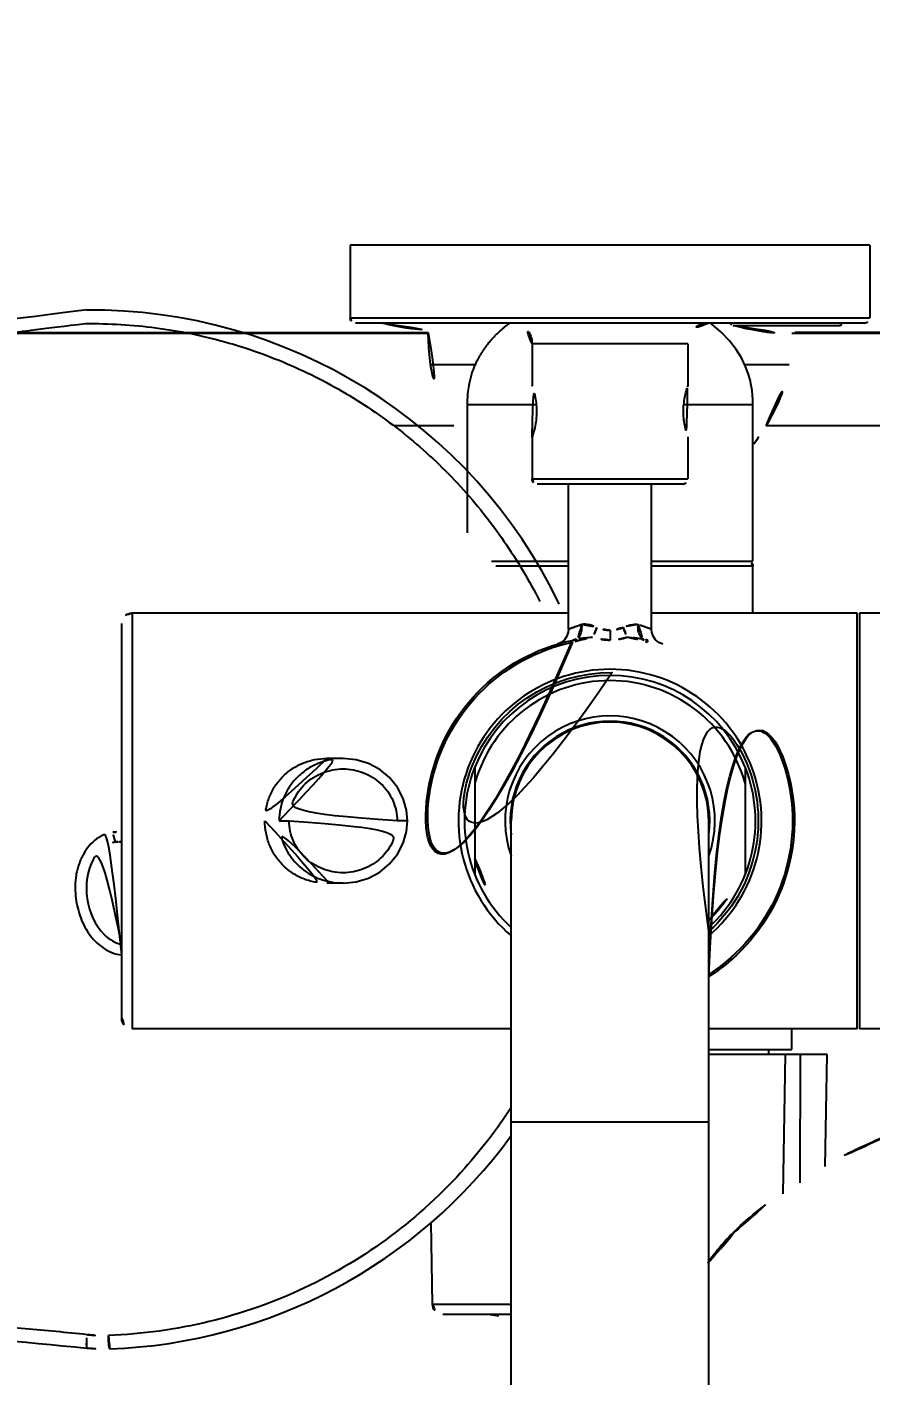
# Model space of a CAD drawing. Extents: x 16296684858 to 16296688009, y -37409618718 to -37409616409.
# Drawn here: x 16296685757.4 to 16296685838.6, y -37409616678.7 to -37409616548.9 of the extents above; entities that cross this region are included whole.
import ezdxf

# ---------------------------------------------------------------- set-up
doc = ezdxf.new("R2010")
doc.units = 0
doc.header["$LTSCALE"] = 10
doc.header["$MEASUREMENT"] = 0
doc.header["$PDMODE"] = 3
doc.header["$PDSIZE"] = -10
doc.layers.get('0').update_dxf_attribs({"linetype": 'CONTINUOUS'})
doc.layers.get('DEFPOINTS').update_dxf_attribs({"linetype": 'CONTINUOUS'})
doc.styles.add('Daelim Dimension', font='')
doc.styles.get('Daelim Dimension').set_extended_font_data('나눔고딕')
doc.dimstyles.new('DEFAULT', dxfattribs={"dimscale": 2, "dimtxt": 2, "dimasz": 2, "dimexe": 0, "dimexo": 2, "dimgap": 1, "dimtad": 1, "dimdec": 1, "dimzin": 9, "dimdsep": 46, "dimtxsty": 'Daelim Dimension', "dimcen": 0.5, "dimclrd": 252, "dimclre": 252, "dimclrt": 3, "dimadec": 1, "dimazin": 0, "dimtfac": 1, "dimtdec": 1, "dimtix": 1, "dimtmove": 0, "dimatfit": 3, "dimfxl": 1, "dimtolj": 1, "dimtzin": 1, "dimlwd": 9, "dimlwe": 9, "dimarcsym": 0})

# ---------------------------------------------------------------- blocks, each defined once
blk = doc.blocks.new('*D41')
at = {"color": 5, "lineweight": 9, "ltscale": 0.5, "transparency": 16777216}
for p, q in [((16296685717.46259, -37409616554.2621), (16296685717.46259, -37409616525.0547)), ((16296685739.6359, -37409616555.19526), (16296685739.6359, -37409616525.0547)), ((16296685725.46259, -37409616527.0547), (16296685731.6359, -37409616527.0547)), ((16296685739.6359, -37409616527.0547), (16296685814.92632, -37409616527.0547))]:
    blk.add_line(p, q, dxfattribs=at)
at = {"color": 5, "ltscale": 0.5, "transparency": 16777216}
for points in [[(16296685725.46259, -37409616525.72136), (16296685725.46259, -37409616528.38803), (16296685717.46259, -37409616527.0547)], [(16296685731.6359, -37409616525.72136), (16296685731.6359, -37409616528.38803), (16296685739.6359, -37409616527.0547)]]:
    blk.add_solid(points, dxfattribs=at)
at = {"layer": 'DEFPOINTS', "color": 0, "ltscale": 0.5, "transparency": 16777216}
for p in [(16296685739.6359, -37409616527.0547), (16296685717.46259, -37409616558.2621), (16296685739.6359, -37409616559.19526)]:
    blk.add_point(p, dxfattribs=at)
at = {"color": 7, "ltscale": 0.5, "transparency": 16777216, "insert": (16296685781.28111, -37409616513.10906), "char_height": 20, "attachment_point": 5, "style": 'Daelim Dimension'}
blk.add_mtext('\\A1;G1/2', dxfattribs=at)

msp = doc.modelspace()

# ---------------------------------------------------------------- linework, layer by layer
at = {"color": 7, "linetype": 'Continuous'}
for p, q in [((16296685788.5359, -37409616569.943497), (16296685788.5359, -37409616576.943497)), ((16296685838.5359, -37409616569.943497), (16296685788.5359, -37409616569.943497)), ((16296685838.5359, -37409616569.943497), (16296685838.5359, -37409616576.943497)), ((16296685788.5359, -37409616576.943497), (16296685838.5359, -37409616576.943497)), ((16296685838.0359, -37409616577.443497), (16296685789.0359, -37409616577.443497)), ((16296685803.329941, -37409616577.875229), (16296685803.27113, -37409616577.924057)), ((16296685803.38637, -37409616577.828987), (16296685803.329941, -37409616577.875229)), ((16296685803.44055, -37409616577.785149), (16296685803.38637, -37409616577.828987)), ((16296685803.49333, -37409616577.74295), (16296685803.44055, -37409616577.785149)), ((16296685803.545549, -37409616577.701698), (16296685803.49333, -37409616577.74295)), ((16296685803.59742, -37409616577.661186), (16296685803.545549, -37409616577.701698)), ((16296685803.64897, -37409616577.621391), (16296685803.59742, -37409616577.661186)), ((16296685803.700199, -37409616577.582283), (16296685803.64897, -37409616577.621391)), ((16296685803.751129, -37409616577.543831), (16296685803.700199, -37409616577.582283)), ((16296685803.80176, -37409616577.506027), (16296685803.751129, -37409616577.543831)), ((16296685803.8521, -37409616577.468826), (16296685803.80176, -37409616577.506027)), ((16296685803.88673, -37409616577.443497), (16296685803.8521, -37409616577.468826)), ((16296685825.402969, -37409616577.679573), (16296685835.668779, -37409616577.679573)), ((16296685549.540279, -37409616578.347878), (16296685796.035919, -37409616578.347878)), ((16296685549.58963, -37409616578.397217), (16296685796.03594, -37409616578.397217)), ((16296685796.03594, -37409616578.3479), (16296685796.03594, -37409616578.397217)), ((16296685802.69586, -37409616578.439774), (16296685802.628651, -37409616578.504967)), ((16296685802.762341, -37409616578.376389), (16296685802.69586, -37409616578.439774)), ((16296685802.82814, -37409616578.31469), (16296685802.762341, -37409616578.376389)), ((16296685802.89329, -37409616578.254578), (16296685802.82814, -37409616578.31469)), ((16296685802.95784, -37409616578.195969), (16296685802.89329, -37409616578.254578)), ((16296685803.021839, -37409616578.138763), (16296685802.95784, -37409616578.195969)), ((16296685803.08535, -37409616578.082848), (16296685803.021839, -37409616578.138763)), ((16296685803.14834, -37409616578.028229), (16296685803.08535, -37409616578.082848)), ((16296685803.21043, -37409616577.975182), (16296685803.14834, -37409616578.028229)), ((16296685803.27113, -37409616577.924057), (16296685803.21043, -37409616577.975182)), ((16296685831.03586, -37409616578.397217), (16296685927.48218, -37409616578.397217)), ((16296685927.53154, -37409616578.3479), (16296685831.32407, -37409616578.3479)), ((16296685806.0359, -37409616579.443497), (16296685806.0359, -37409616583.443497)), ((16296685821.0359, -37409616579.443497), (16296685806.0359, -37409616579.443497)), ((16296685821.0359, -37409616579.443497), (16296685821.0359, -37409616583.443497)), ((16296685796.32172, -37409616581.418503), (16296685800.566469, -37409616581.418503)), ((16296685826.49651, -37409616581.418503), (16296685830.77684, -37409616581.418503)), ((16296685806.05542, -37409616583.502586), (16296685806.0359, -37409616583.443497)), ((16296685799.7859, -37409616585.293388), (16296685799.7859, -37409616597.632507)), ((16296685806.43178, -37409616585.293388), (16296685799.7859, -37409616585.293388)), ((16296685827.2859, -37409616585.293388), (16296685820.63905, -37409616585.293388)), ((16296685827.2859, -37409616600.343498), (16296685827.2859, -37409616585.293388)), ((16296685798.51737, -37409616587.326157), (16296685792.737829, -37409616587.326157)), ((16296685927.41193, -37409616587.328049), (16296685828.553049, -37409616587.328049)), ((16296685806.0359, -37409616588.443497), (16296685806.05522, -37409616588.385101)), ((16296685806.0359, -37409616588.443497), (16296685806.0359, -37409616592.443497)), ((16296685821.016279, -37409616588.384117), (16296685821.0359, -37409616588.443497)), ((16296685821.0359, -37409616588.443497), (16296685821.0359, -37409616592.443497)), ((16296685806.0359, -37409616592.443497), (16296685821.0359, -37409616592.443497)), ((16296685820.5359, -37409616592.943497), (16296685806.5359, -37409616592.943497)), ((16296685809.53591, -37409616606.895416), (16296685809.53591, -37409616592.943497)), ((16296685817.53591, -37409616606.895409), (16296685817.53591, -37409616592.943497)), ((16296685802.128981, -37409616600.343498), (16296685809.53591, -37409616600.343498)), ((16296685809.53591, -37409616600.843498), (16296685802.557289, -37409616600.843498)), ((16296685817.53591, -37409616600.343498), (16296685827.285721, -37409616600.343498)), ((16296685827.2859, -37409616600.843498), (16296685817.53591, -37409616600.843498)), ((16296685827.2859, -37409616605.343498), (16296685827.2859, -37409616600.843498)), ((16296685766.5359, -37409616644.343483), (16296685766.5359, -37409616606.343513)), ((16296685767.5359, -37409616605.343498), (16296685767.5359, -37409616645.343498)), ((16296685809.53591, -37409616605.343498), (16296685767.5359, -37409616605.343498)), ((16296685837.335899, -37409616605.343498), (16296685817.53591, -37409616605.343498)), ((16296685837.335899, -37409616645.343239), (16296685837.335899, -37409616605.343758)), ((16296685880.5359, -37409616605.343498), (16296685837.5359, -37409616605.343498)), ((16296685837.5359, -37409616605.343513), (16296685837.5359, -37409616645.343491)), ((16296685813.53591, -37409616606.996941), (16296685813.53591, -37409616607.946793)), ((16296685809.91888, -37409616608.15329), (16296685809.88113, -37409616607.973839)), ((16296685817.152929, -37409616608.15329), (16296685817.190689, -37409616607.973839)), ((16296685815.9321, -37409616616.188019), (16296685815.97558, -37409616616.077797)), ((16296685817.783199, -37409616616.945686), (16296685817.843599, -37409616616.79258)), ((16296685808.284439, -37409616617.337463), (16296685808.338131, -37409616617.405037)), ((16296685787.846861, -37409616619.343498), (16296685786.2966, -37409616619.343498)), ((16296685787.847151, -37409616619.343498), (16296685787.84783, -37409616619.343498)), ((16296685806.82527, -37409616618.715942), (16296685806.731409, -37409616618.597816)), ((16296685800.5359, -37409616620.147346), (16296685800.5359, -37409616630.53965)), ((16296685826.5359, -37409616620.147346), (16296685826.5359, -37409616630.53965)), ((16296685822.641121, -37409616622.976311), (16296685822.80924, -37409616622.951271)), ((16296685781.68516, -37409616625.343498), (16296685782.646629, -37409616625.343498)), ((16296685794.047001, -37409616625.343498), (16296685793.047029, -37409616625.343498)), ((16296685803.96694, -37409616625.75769), (16296685804.0359, -37409616625.747421)), ((16296685804.035749, -37409617025.343498), (16296685804.0359, -37409616625.343498)), ((16296685823.00732, -37409616624.943832), (16296685823.10486, -37409616624.929314)), ((16296685823.035749, -37409617025.343498), (16296685823.0359, -37409616625.343498)), ((16296685787.8468, -37409616631.343498), (16296685786.29603, -37409616631.343498)), ((16296685804.035891, -37409616645.343498), (16296685767.5359, -37409616645.343498)), ((16296685837.335899, -37409616645.343498), (16296685823.035891, -37409616645.343498)), ((16296685831.0359, -37409616647.343498), (16296685831.0359, -37409616645.343498)), ((16296685846.322229, -37409616645.343498), (16296685837.5359, -37409616645.343498)), ((16296685823.035891, -37409616647.343498), (16296685831.0359, -37409616647.343498)), ((16296685834.4359, -37409616647.843498), (16296685823.035891, -37409616647.843498)), ((16296685828.7859, -37409616647.343498), (16296685828.7859, -37409616647.843498)), ((16296685830.39077, -37409616647.843498), (16296685830.16564, -37409616661.235207)), ((16296685831.842541, -37409616647.843498), (16296685831.79143, -37409616660.185966)), ((16296685834.24814, -37409616658.600487), (16296685834.4359, -37409616647.843498)), ((16296685823.035891, -37409616654.343498), (16296685804.035891, -37409616654.343498)), ((16296685828.511009, -37409616662.303078), (16296685828.51115, -37409616662.302979)), ((16296685796.45513, -37409616671.860947), (16296685796.31813, -37409616664.012444)), ((16296685796.45513, -37409616671.860947), (16296685804.035879, -37409616671.860947)), ((16296685804.035879, -37409616672.843498), (16296685797.454981, -37409616672.843498))]:
    msp.add_line(p, q, dxfattribs=at)
for points in [[(16296685827.28586, -37409616585.29248), (16296685827.276529, -37409616584.83931), (16296685827.24803, -37409616584.375893), (16296685827.20294, -37409616583.940361), (16296685827.128929, -37409616583.451721), (16296685827.01556, -37409616582.911362), (16296685826.843969, -37409616582.30101), (16296685826.586361, -37409616581.604797), (16296685826.19688, -37409616580.797249), (16296685825.684271, -37409616579.96788), (16296685825.038521, -37409616579.137032), (16296685824.24227, -37409616578.313393), (16296685823.298491, -37409616577.527206), (16296685823.17341, -37409616577.443497)], [(16296685802.628651, -37409616578.504967), (16296685802.594761, -37409616578.538269), (16296685802.560671, -37409616578.57206), (16296685802.52639, -37409616578.606354), (16296685802.491899, -37409616578.641167), (16296685802.457199, -37409616578.676514), (16296685802.42231, -37409616578.712387), (16296685802.38719, -37409616578.748848), (16296685802.35182, -37409616578.785919), (16296685802.31617, -37409616578.823647), (16296685802.28019, -37409616578.862106), (16296685802.24386, -37409616578.901352), (16296685802.20714, -37409616578.941406), (16296685802.17001, -37409616578.982353), (16296685802.132481, -37409616579.024193), (16296685802.09457, -37409616579.066917), (16296685802.056339, -37409616579.110512), (16296685802.017799, -37409616579.154953), (16296685801.979, -37409616579.200218), (16296685801.93998, -37409616579.246307), (16296685801.900761, -37409616579.293182), (16296685801.861389, -37409616579.340843), (16296685801.821899, -37409616579.389252), (16296685801.78232, -37409616579.438408), (16296685801.742689, -37409616579.488274), (16296685801.703039, -37409616579.538841), (16296685801.66337, -37409616579.590134), (16296685801.62369, -37409616579.642143), (16296685801.58399, -37409616579.694931), (16296685801.54425, -37409616579.748528), (16296685801.50448, -37409616579.802963), (16296685801.46468, -37409616579.858261), (16296685801.424829, -37409616579.914467), (16296685801.384939, -37409616579.971626), (16296685801.345011, -37409616580.029762), (16296685801.305031, -37409616580.088913), (16296685801.265011, -37409616580.149094), (16296685801.22496, -37409616580.210373), (16296685801.184879, -37409616580.272774), (16296685801.14477, -37409616580.336319), (16296685801.10466, -37409616580.401047), (16296685801.064569, -37409616580.466972), (16296685801.024509, -37409616580.534111), (16296685800.98452, -37409616580.602493), (16296685800.944611, -37409616580.672096), (16296685800.90481, -37409616580.742996), (16296685800.86515, -37409616580.815178), (16296685800.825649, -37409616580.888657), (16296685800.78632, -37409616580.963509), (16296685800.74715, -37409616581.039833), (16296685800.708099, -37409616581.117767), (16296685800.669161, -37409616581.197479), (16296685800.63031, -37409616581.279091), (16296685800.591551, -37409616581.362778), (16296685800.552879, -37409616581.448669), (16296685800.514311, -37409616581.536926), (16296685800.475849, -37409616581.627724), (16296685800.437519, -37409616581.721207), (16296685800.399309, -37409616581.817711), (16296685800.36116, -37409616581.917633), (16296685800.323059, -37409616582.02137), (16296685800.285089, -37409616582.129112), (16296685800.247419, -37409616582.240829), (16296685800.21022, -37409616582.356491), (16296685800.173639, -37409616582.47612), (16296685800.137831, -37409616582.599701), (16296685800.102961, -37409616582.727226), (16296685800.06904, -37409616582.859222), (16296685800.036011, -37409616582.996773), (16296685800.00383, -37409616583.141022), (16296685799.97257, -37409616583.293243), (16296685799.942261, -37409616583.455162), (16296685799.91304, -37409616583.628769), (16296685799.885099, -37409616583.817093), (16296685799.85866, -37409616584.024719), (16296685799.834061, -37409616584.259079), (16296685799.812, -37409616584.532204), (16296685799.79417, -37409616584.86721), (16296685799.78594, -37409616585.292427)], [(16296685809.53591, -37409616606.895943), (16296685809.504829, -37409616607.199707), (16296685809.37158, -37409616607.578568), (16296685809.14249, -37409616607.908592), (16296685808.834049, -37409616608.165962), (16296685808.46838, -37409616608.332237)], [(16296685818.60606, -37409616608.333023), (16296685818.23992, -37409616608.16732), (16296685817.930691, -37409616607.910103), (16296685817.70083, -37409616607.57975), (16296685817.567101, -37409616607.200287), (16296685817.5359, -37409616606.895943)], [(16296685794.047001, -37409616625.343498), (16296685793.956539, -37409616624.322067), (16296685793.63176, -37409616623.184402), (16296685793.07889, -37409616622.123848), (16296685792.31636, -37409616621.184868), (16296685791.372589, -37409616620.40789), (16296685790.283251, -37409616619.826103), (16296685789.08931, -37409616619.465202), (16296685787.84782, -37409616619.343521)], [(16296685787.84584, -37409616631.343483), (16296685789.102501, -37409616631.21917), (16296685790.29561, -37409616630.855766), (16296685791.383631, -37409616630.271713), (16296685792.325649, -37409616629.492767), (16296685793.086069, -37409616628.552193), (16296685793.63658, -37409616627.490463), (16296685793.95882, -37409616626.352058), (16296685794.047001, -37409616625.343498)]]:
    msp.add_lwpolyline(points, dxfattribs=at)
for centre, radius, start, end in [((16296685763.61694, -37409616626.188744), 50, 25.7336946, 90.55833487), ((16296685789.0359, -37409616576.943497), 0.5, 180, 270), ((16296685796.5359, -37409616558.769447), 19.30625, 255.37840879, 284.62159121), ((16296685804.0359, -37409616579.443497), 2, 0, 90), ((16296685823.0359, -37409616579.443497), 2, 90, 180), ((16296685825.5359, -37409616577.197571), 0.5, 209.6492922, 254.5814423), ((16296685830.5359, -37409616559.068169), 19.30625, 254.5814423, 285.4185577), ((16296685835.5359, -37409616577.197571), 0.5, 285.4185577, 330.3507078), ((16296685838.0359, -37409616576.943497), 0.5, 270, 0), ((16296685813.5359, -37409616578.343498), 17.5, 180.17572723, 217.77180373), ((16296685813.5359, -37409616578.343498), 17.5, 329.10856848, 359.95366401), ((16296685813.5359, -37409616578.343498), 17.5, 322.22874261, 329.10455758), ((16296685806.5359, -37409616592.443497), 0.5, 180, 270), ((16296685820.5359, -37409616592.443497), 0.5, 270, 0), ((16296685826.7859, -37409616600.843498), 0.5, 0, 90), ((16296685767.5359, -37409616606.343498), 1, 90, 180), ((16296685813.5359, -37409616625.343498), 17.75, 101.88235425, 237.59598635), ((16296685813.5359, -37409616625.343498), 17.566619, 101.88235425, 237.24793802), ((16296685813.5359, -37409616625.343498), 17.566619, 302.7384831, 78.11753881), ((16296685813.5359, -37409616625.343498), 17.75, 302.40401365, 78.11753881), ((16296685813.5359, -37409616625.343498), 14.588137, 310.64779558, 229.21744287), ((16296685813.5359, -37409616625.343498), 14.271518, 89.18395788, 228.11671243), ((16296685813.5359, -37409616625.343498), 14, 312.83571662, 227.16428338), ((16296685813.5359, -37409616625.343498), 14.271518, 311.86819507, 89.1484384), ((16296685813.5359, -37409616625.343498), 13.5, 15.64228855, 164.35771145), ((16296685813.5359, -37409616625.343498), 10.1, 340.50311635, 199.49363444), ((16296685813.5359, -37409616625.343498), 9.6, 352.00604056, 187.99395944), ((16296685813.5359, -37409616625.343498), 9.5, 0, 180), ((16296685813.5359, -37409616625.343498), 13.5, 195.64228855, 225.26706226), ((16296685813.5359, -37409616625.343498), 13.5, 314.73293774, 344.35771145), ((16296685787.849131, -37409616625.00177), 6.341717, 256.15512316, 269.97027502), ((16296685767.5359, -37409616644.343498), 1, 180, 270), ((16296685763.61694, -37409616626.188744), 50, 272.04172644, 323.93794908), ((16296685862.36339, -37409616707.910133), 56.797771, 111.83024628, 126.58462443), ((16296685797.454981, -37409616671.843498), 1, 181.00020928, 270), ((16296685813.5359, -37409616597.9935), 75.75, 261.25137838, 262.79300336), ((16296685764.708441, -37409616660.139702), 14.733201, 264.13899679, 272.13643002), ((16296685764.8283, -37409616660.167152), 16, 264.12457694, 272.04172644)]:
    msp.add_arc(centre, radius, start, end, dxfattribs=at)
for points, knots in [([(16296685763.19788, -37409616576.171066), (16296685751.59664, -37409616577.651573), (16296685741.60854, -37409616578.778931), (16296685727.325279, -37409616579.885338), (16296685717.386101, -37409616579.968803), (16296685713.074619, -37409616580.621643)], [0, 0, 0, 0, 0.3226588101, 0.7036600284, 1, 1, 1, 1]), ([(16296685713.37944, -37409616581.888542), (16296685714.35343, -37409616581.748016), (16296685716.31002, -37409616581.504387), (16296685719.26441, -37409616581.298729), (16296685722.23171, -37409616581.185959), (16296685725.208691, -37409616581.084976), (16296685728.193029, -37409616580.953331), (16296685731.182859, -37409616580.795326), (16296685734.175871, -37409616580.609093), (16296685738.167669, -37409616580.30822), (16296685743.151939, -37409616579.849579), (16296685749.122181, -37409616579.220871), (16296685755.071541, -37409616578.498169), (16296685759.024321, -37409616577.945221), (16296685763.04953, -37409616577.489754)], [0, 0, 0, 0, 0.0617226333, 0.1236074806, 0.1856863345, 0.247966739, 0.3104358763, 0.3730471914, 0.4357534534, 0.4985211205, 0.624122107, 0.7496783212, 0.8750443188, 1, 1, 1, 1]), ([(16296685763.04953, -37409616577.489754), (16296685765.314581, -37409616577.468643), (16296685769.849609, -37409616577.74073), (16296685776.514021, -37409616579.095917), (16296685782.90476, -37409616581.366501), (16296685788.89337, -37409616584.500664), (16296685794.37405, -37409616588.425659), (16296685799.257999, -37409616593.065392), (16296685803.46262, -37409616598.341454), (16296685805.76227, -37409616602.217178), (16296685806.775761, -37409616604.225647)], [0, 0, 0, 0, 0.1259174637, 0.2515835084, 0.3768603669, 0.5016699469, 0.6260947067, 0.7504034829, 0.874941052, 1, 1, 1, 1]), ([(16296685806.05522, -37409616588.385101), (16296685806.14867, -37409616588.09861), (16296685806.29517, -37409616587.568024), (16296685806.433331, -37409616586.750504), (16296685806.48089, -37409616585.944763), (16296685806.433769, -37409616585.138947), (16296685806.29545, -37409616584.320793), (16296685806.149019, -37409616583.789597), (16296685806.05542, -37409616583.502586)], [0, 0, 0, 0, 0.1819261461, 0.331594845, 0.4998078257, 0.6680584305, 0.8177519626, 1, 1, 1, 1]), ([(16296685820.957991, -37409616583.688293), (16296685820.914459, -37409616583.831863), (16296685820.81856, -37409616584.175102), (16296685820.69569, -37409616584.76236), (16296685820.62447, -37409616585.33757), (16296685820.604719, -37409616585.83979), (16296685820.61298, -37409616586.566307), (16296685820.73494, -37409616587.426437), (16296685820.934059, -37409616588.131981), (16296685821.016279, -37409616588.384117)], [0, 0, 0, 0, 0.0942951546, 0.2238852743, 0.3767725348, 0.4579153134, 0.5396292471, 0.833313222, 1, 1, 1, 1]), ([(16296685821.0359, -37409616583.443497), (16296685821.034161, -37409616583.448669), (16296685821.00692, -37409616583.529846), (16296685820.981251, -37409616583.611557), (16296685820.957991, -37409616583.688293)], [0, 0, 0, 0, 0.0637266949, 1, 1, 1, 1]), ([(16296685810.829559, -37409616606.456596), (16296685810.64716, -37409616606.506012), (16296685810.32777, -37409616606.601547), (16296685809.927071, -37409616606.741493), (16296685809.67852, -37409616606.837914), (16296685809.564541, -37409616606.882713), (16296685809.53591, -37409616606.895439)], [0, 0, 0, 0, 0.4147825344, 0.7313184713, 0.9312283618, 1, 1, 1, 1]), ([(16296685810.829571, -37409616606.456596), (16296685810.845869, -37409616606.609123), (16296685810.847059, -37409616606.907516), (16296685810.75131, -37409616607.323219), (16296685810.56497, -37409616607.662216), (16296685810.375799, -37409616607.820717), (16296685810.275419, -37409616607.870247)], [0, 0, 0, 0, 0.287129484, 0.5534220705, 0.7904852534, 1, 1, 1, 1]), ([(16296685810.829559, -37409616606.456596), (16296685811.04986, -37409616606.396889), (16296685811.42322, -37409616606.429802), (16296685811.889879, -37409616606.572906), (16296685812.13332, -37409616606.672562), (16296685812.256201, -37409616606.726608)], [0, 0, 0, 0, 0.4653776226, 0.7263037217, 1, 1, 1, 1]), ([(16296685816.24225, -37409616606.456596), (16296685816.021959, -37409616606.396881), (16296685815.6486, -37409616606.42981), (16296685815.181931, -37409616606.572906), (16296685814.938499, -37409616606.672562), (16296685814.81562, -37409616606.726608)], [0, 0, 0, 0, 0.4653779103, 0.7263037713, 1, 1, 1, 1]), ([(16296685816.24225, -37409616606.456596), (16296685816.22595, -37409616606.609123), (16296685816.224751, -37409616606.907516), (16296685816.320499, -37409616607.323227), (16296685816.50684, -37409616607.662216), (16296685816.696011, -37409616607.820717), (16296685816.796391, -37409616607.870247)], [0, 0, 0, 0, 0.2871298096, 0.5534217857, 0.790484465, 1, 1, 1, 1]), ([(16296685810.372101, -37409616608.029999), (16296685810.614531, -37409616607.94828), (16296685811.109209, -37409616607.811462), (16296685811.61249, -37409616607.713478), (16296685811.86566, -37409616607.672218)], [0, 0, 0, 0, 0.4993431667, 1, 1, 1, 1]), ([(16296685811.86566, -37409616607.672218), (16296685811.5968, -37409616607.680687), (16296685811.194139, -37409616607.703773), (16296685810.663561, -37409616607.7761), (16296685810.40259, -37409616607.832603), (16296685810.275419, -37409616607.870247)], [0, 0, 0, 0, 0.5025007719, 0.7522505501, 1, 1, 1, 1]), ([(16296685812.256189, -37409616606.726608), (16296685812.206961, -37409616606.897957), (16296685812.09483, -37409616607.221352), (16296685811.947611, -37409616607.530922), (16296685811.86566, -37409616607.672218)], [0, 0, 0, 0, 0.5218529157, 1, 1, 1, 1]), ([(16296685813.53591, -37409616606.996941), (16296685813.424509, -37409616606.996933), (16296685812.98704, -37409616606.973061), (16296685812.55489, -37409616606.858101), (16296685812.256201, -37409616606.726608)], [0, 0, 0, 0, 0.2544768202, 1, 1, 1, 1]), ([(16296685814.81562, -37409616606.726608), (16296685814.71723, -37409616606.76992), (16296685814.307899, -37409616606.925636), (16296685813.8661, -37409616606.996902), (16296685813.53591, -37409616606.996941)], [0, 0, 0, 0, 0.245620299, 1, 1, 1, 1]), ([(16296685815.206129, -37409616607.672249), (16296685815.07523, -37409616607.716927), (16296685814.532539, -37409616607.877419), (16296685813.963221, -37409616607.946693), (16296685813.53591, -37409616607.9468)], [0, 0, 0, 0, 0.2445365208, 1, 1, 1, 1]), ([(16296685814.815611, -37409616606.726608), (16296685814.86484, -37409616606.897949), (16296685814.976959, -37409616607.221359), (16296685815.124161, -37409616607.530937), (16296685815.206129, -37409616607.672241)], [0, 0, 0, 0, 0.5218351222, 1, 1, 1, 1]), ([(16296685815.206129, -37409616607.672249), (16296685815.459299, -37409616607.713516), (16296685815.96258, -37409616607.811508), (16296685816.457279, -37409616607.948257), (16296685816.69972, -37409616608.029999)], [0, 0, 0, 0, 0.5006566122, 1, 1, 1, 1]), ([(16296685816.796391, -37409616607.870247), (16296685816.66922, -37409616607.832626), (16296685816.408239, -37409616607.776207), (16296685815.87767, -37409616607.70369), (16296685815.474991, -37409616607.680763), (16296685815.206129, -37409616607.672249)], [0, 0, 0, 0, 0.2477296969, 0.4974961795, 1, 1, 1, 1]), ([(16296685817.53591, -37409616606.895416), (16296685817.535999, -37409616606.89592), (16296685817.532841, -37409616606.893478), (16296685817.53001, -37409616606.893349), (16296685817.522461, -37409616606.889572), (16296685817.513229, -37409616606.886009), (16296685817.50086, -37409616606.880814), (16296685817.479231, -37409616606.872017), (16296685817.44544, -37409616606.85836), (16296685817.39706, -37409616606.839203), (16296685817.33831, -37409616606.816338), (16296685817.269461, -37409616606.790047), (16296685817.158381, -37409616606.748451), (16296685816.996389, -37409616606.689796), (16296685816.77508, -37409616606.614578), (16296685816.52006, -37409616606.534531), (16296685816.338301, -37409616606.482613), (16296685816.24225, -37409616606.456596)], [0, 0, 0, 0, 0.0010915317, 0.0043569533, 0.0097811085, 0.017348897, 0.027045275, 0.0388552564, 0.0687563434, 0.1069136671, 0.1531086396, 0.2071029826, 0.2686595188, 0.413434168, 0.5852009873, 0.7816139503, 1, 1, 1, 1]), ([(16296685810.275419, -37409616607.870247), (16296685810.178209, -37409616607.901398), (16296685810.046921, -37409616607.937347), (16296685809.91424, -37409616607.966881), (16296685809.88113, -37409616607.973846)], [0, 0, 0, 0, 0.7510370012, 1, 1, 1, 1]), ([(16296685810.372101, -37409616608.029999), (16296685810.362591, -37409616608.009232), (16296685810.34481, -37409616607.972076), (16296685810.31881, -37409616607.923866), (16296685810.297041, -37409616607.890877), (16296685810.28252, -37409616607.874153), (16296685810.275419, -37409616607.870247)], [0, 0, 0, 0, 0.3643910015, 0.6578221534, 0.870769691, 1, 1, 1, 1]), ([(16296685813.53591, -37409616607.9468), (16296685813.391769, -37409616607.946762), (16296685812.82637, -37409616607.92379), (16296685812.26458, -37409616607.808403), (16296685811.86566, -37409616607.672218)], [0, 0, 0, 0, 0.2548088012, 1, 1, 1, 1]), ([(16296685816.69972, -37409616608.029991), (16296685816.709221, -37409616608.009216), (16296685816.726999, -37409616607.972076), (16296685816.753, -37409616607.923866), (16296685816.774771, -37409616607.890877), (16296685816.789289, -37409616607.874153), (16296685816.796379, -37409616607.870247)], [0, 0, 0, 0, 0.3643968903, 0.6578297886, 0.8707725095, 1, 1, 1, 1]), ([(16296685817.190689, -37409616607.973846), (16296685817.157579, -37409616607.966881), (16296685817.024891, -37409616607.93734), (16296685816.89361, -37409616607.90139), (16296685816.796391, -37409616607.870247)], [0, 0, 0, 0, 0.2489628284, 1, 1, 1, 1]), ([(16296685786.29509, -37409616619.343498), (16296685785.900379, -37409616619.343552), (16296685785.11009, -37409616619.415916), (16296685783.970381, -37409616619.748108), (16296685782.92263, -37409616620.298882), (16296685782.01112, -37409616621.049316), (16296685781.270691, -37409616621.968773), (16296685780.72616, -37409616623.019363), (16296685780.39349, -37409616624.158577), (16296685780.31896, -37409616624.948799), (16296685780.31896, -37409616625.343498)], [0, 0, 0, 0, 0.1256841756, 0.2509677152, 0.3756763959, 0.4999813956, 0.624299461, 0.7490296663, 0.8743205935, 1, 1, 1, 1]), ([(16296685781.685129, -37409616625.343498), (16296685781.685169, -37409616624.945976), (16296685781.76688, -37409616624.148552), (16296685782.12887, -37409616623.004044), (16296685782.71315, -37409616621.955276), (16296685783.493019, -37409616621.043312), (16296685784.43541, -37409616620.301086), (16296685785.50259, -37409616619.753807), (16296685786.65344, -37409616619.418671), (16296685787.449961, -37409616619.343498), (16296685787.847151, -37409616619.343513)], [0, 0, 0, 0, 0.1250444632, 0.2500895418, 0.3751247776, 0.5001289725, 0.6251023223, 0.7500891365, 0.8750616317, 1, 1, 1, 1]), ([(16296685793.047029, -37409616625.343498), (16296685793.04365, -37409616625.010452), (16296685792.97389, -37409616624.342491), (16296685792.659201, -37409616623.386833), (16296685792.164391, -37409616622.511726), (16296685791.510309, -37409616621.74778), (16296685790.714649, -37409616621.131721), (16296685789.81283, -37409616620.687691), (16296685788.8477, -37409616620.409248), (16296685787.84713, -37409616620.310081), (16296685786.8461, -37409616620.406387), (16296685785.88154, -37409616620.687592), (16296685784.9813, -37409616621.13382), (16296685784.18277, -37409616621.746262), (16296685783.529791, -37409616622.512299), (16296685782.870741, -37409616623.671806), (16296685782.646391, -37409616624.680862), (16296685782.646629, -37409616625.343498)], [0, 0, 0, 0, 0.0625361709, 0.1250687284, 0.1876066692, 0.2501410589, 0.3126677808, 0.3752055985, 0.4377700625, 0.5003222887, 0.5628586788, 0.6254093675, 0.687963768, 0.7504808488, 0.8130391135, 0.8755822402, 1, 1, 1, 1]), ([(16296685780.31896, -37409616625.343498), (16296685780.31896, -37409616625.738213), (16296685780.393499, -37409616626.528473), (16296685780.7262, -37409616627.667747), (16296685781.270769, -37409616628.718353), (16296685782.011259, -37409616629.637802), (16296685782.92285, -37409616630.388222), (16296685783.97069, -37409616630.939049), (16296685785.11043, -37409616631.27076), (16296685785.9006, -37409616631.344078), (16296685786.29525, -37409616631.34388)], [0, 0, 0, 0, 0.1256839118, 0.2509797401, 0.3757099867, 0.5000290124, 0.6243370378, 0.749053368, 0.8743386584, 1, 1, 1, 1]), ([(16296685782.646629, -37409616625.343498), (16296685782.650009, -37409616625.676537), (16296685782.71977, -37409616626.344513), (16296685783.03446, -37409616627.300171), (16296685783.52927, -37409616628.17527), (16296685784.18335, -37409616628.939217), (16296685784.979019, -37409616629.555267), (16296685785.880831, -37409616629.999313), (16296685786.84597, -37409616630.277748), (16296685787.846531, -37409616630.376907), (16296685788.847561, -37409616630.280609), (16296685789.81212, -37409616629.999397), (16296685790.71237, -37409616629.553177), (16296685791.510889, -37409616628.940727), (16296685792.163879, -37409616628.174698), (16296685792.82292, -37409616627.015182), (16296685793.047279, -37409616626.006126), (16296685793.047029, -37409616625.343498)], [0, 0, 0, 0, 0.0625361709, 0.1250687284, 0.1876066692, 0.2501410589, 0.3126677808, 0.3752055985, 0.4377700624, 0.5003222887, 0.5628586788, 0.6254093674, 0.687963768, 0.7504808487, 0.8130391134, 0.8755822401, 1, 1, 1, 1]), ([(16296685766.535391, -37409616638.251877), (16296685766.214609, -37409616638.216377), (16296685765.577101, -37409616638.061249), (16296685764.72777, -37409616637.575996), (16296685763.97892, -37409616636.950897), (16296685763.34878, -37409616636.20314), (16296685762.856091, -37409616635.358147), (16296685762.49287, -37409616634.451019), (16296685762.22558, -37409616633.511414), (16296685762.073589, -37409616632.545387), (16296685762.04273, -37409616631.568382), (16296685762.11125, -37409616630.755798), (16296685762.238741, -37409616630.117844), (16296685762.375259, -37409616629.650002), (16296685762.54813, -37409616629.194397), (16296685762.81555, -37409616628.603706), (16296685763.229481, -37409616627.902237), (16296685763.90819, -37409616627.195473), (16296685764.7395, -37409616626.67894), (16296685765.36692, -37409616626.490173), (16296685765.685909, -37409616626.442192)], [0, 0, 0, 0, 0.0622340069, 0.1245608264, 0.1870199914, 0.2495374291, 0.3121206198, 0.3748006066, 0.4375073047, 0.5001453376, 0.5628531367, 0.6256001217, 0.656901763, 0.6881690906, 0.7194648097, 0.7507827893, 0.813184621, 0.8755236067, 0.9377946126, 1, 1, 1, 1]), ([(16296685765.944389, -37409616627.376823), (16296685765.93483, -37409616627.37825), (16296685765.90946, -37409616627.35379), (16296685765.885389, -37409616627.303162), (16296685765.85244, -37409616627.217888), (16296685765.803579, -37409616627.051178), (16296685765.74399, -37409616626.789017), (16296685765.704691, -37409616626.564507), (16296685765.685921, -37409616626.442192)], [0, 0, 0, 0, 0.0295246121, 0.0889691074, 0.1811182415, 0.303456855, 0.6219821936, 1, 1, 1, 1]), ([(16296685786.3316, -37409616631.159241), (16296685785.685619, -37409616630.999687), (16296685784.43539, -37409616630.470238), (16296685782.915979, -37409616629.122093), (16296685781.91732, -37409616627.35099), (16296685781.6852, -37409616626.008972), (16296685781.685129, -37409616625.343498)], [0, 0, 0, 0, 0.2499831494, 0.4999535881, 0.7499850339, 1, 1, 1, 1]), ([(16296685766.532579, -37409616637.23481), (16296685765.94087, -37409616637.110161), (16296685764.401119, -37409616636.252739), (16296685762.810949, -37409616632.898613), (16296685763.36577, -37409616629.151489), (16296685764.65976, -37409616627.874687), (16296685765.247351, -37409616627.594162)], [0, 0, 0, 0, 0.1870548468, 0.4918461227, 0.7966373986, 1, 1, 1, 1]), ([(16296685804.035891, -37409616652.919182), (16296685802.68679, -37409616654.986008), (16296685801.196211, -37409616656.933456), (16296685799.56328, -37409616658.760811), (16296685797.417231, -37409616661.162376), (16296685792.625669, -37409616665.557709), (16296685784.260941, -37409616670.593102), (16296685775.015369, -37409616673.855881), (16296685768.515699, -37409616674.745041), (16296685765.257681, -37409616674.862663)], [-0.1890945174, -0.1890945174, -0.1890945174, -0.1890945174, 0, 0, 0, 0.248515225, 0.4978314027, 0.7484431326, 1, 1, 1, 1]), ([(16296685822.935921, -37409616667.902046), (16296685823.28927, -37409616667.392937), (16296685824.900829, -37409616665.297249), (16296685826.88839, -37409616663.507599), (16296685828.511021, -37409616662.303078)], [0, 0, 0, 0, 0.2346891152, 1, 1, 1, 1]), ([(16296685828.5109, -37409616662.303162), (16296685827.952049, -37409616662.717987), (16296685825.891911, -37409616664.353958), (16296685824.05085, -37409616666.284317), (16296685822.93033, -37409616667.862549)], [0, 0, 0, 0, 0.2644785191, 1, 1, 1, 1]), ([(16296685715.19371, -37409616674.001762), (16296685719.55155, -37409616673.845108), (16296685729.450399, -37409616674.460693), (16296685745.35898, -37409616674.464737), (16296685756.940109, -37409616675.439873), (16296685763.19042, -37409616676.083099)], [0, 0, 0, 0, 0.2670181658, 0.6103185766, 1, 1, 1, 1]), ([(16296685763.203951, -37409616674.795883), (16296685761.21982, -37409616674.587059), (16296685757.240931, -37409616674.206551), (16296685752.257509, -37409616673.806664), (16296685748.258499, -37409616673.555511), (16296685744.25235, -37409616673.365318), (16296685740.24305, -37409616673.261833), (16296685736.234989, -37409616673.177353), (16296685733.232149, -37409616673.108856), (16296685730.23312, -37409616673.037697), (16296685727.23951, -37409616672.953247), (16296685724.25415, -37409616672.835251), (16296685721.279461, -37409616672.717293), (16296685718.318171, -37409616672.66008), (16296685716.349689, -37409616672.694687), (16296685715.369579, -37409616672.724342)], [0, 0, 0, 0, 0.1249509603, 0.2503203284, 0.313092656, 0.3758916017, 0.5014944017, 0.5642585206, 0.6269722065, 0.6896085851, 0.7521389438, 0.8145316934, 0.876723553, 0.9385887574, 1, 1, 1, 1]), ([(16296685763.19043, -37409616676.083099), (16296685763.177429, -37409616676.081757), (16296685763.15494, -37409616676.036179), (16296685763.143169, -37409616675.959396), (16296685763.13237, -37409616675.829231), (16296685763.13158, -37409616675.664062), (16296685763.13784, -37409616675.466507), (16296685763.157459, -37409616675.173409), (16296685763.18214, -37409616674.947487), (16296685763.20343, -37409616674.795853)], [0, 0, 0, 0, 0.0300924663, 0.0941633542, 0.1933060364, 0.3232220191, 0.4772143377, 0.6473698241, 1, 1, 1, 1]), ([(16296685765.258089, -37409616674.862663), (16296685765.258949, -37409616675.017052), (16296685765.265841, -37409616675.246391), (16296685765.28463, -37409616675.542587), (16296685765.302799, -37409616675.742317), (16296685765.322861, -37409616675.907692), (16296685765.346331, -37409616676.039124), (16296685765.36482, -37409616676.110443), (16296685765.386499, -37409616676.15741), (16296685765.39834, -37409616676.15699)], [0, 0, 0, 0, 0.3530248014, 0.5241119927, 0.6791563364, 0.8099470063, 0.9094548285, 0.9729018492, 1, 1, 1, 1])]:
    msp.add_open_spline(points, degree=3, knots=knots, dxfattribs=at)
for points in [[(16296685810.372101, -37409616608.029999), (16296685810.22393, -37409616608.080566), (16296685810.0721, -37409616608.121063), (16296685809.91889, -37409616608.15329)], [(16296685817.152929, -37409616608.15329), (16296685816.99972, -37409616608.121071), (16296685816.847891, -37409616608.080544), (16296685816.69972, -37409616608.029999)], [(16296685813.739161, -37409616611.072723), (16296685813.742029, -37409616611.07341), (16296685813.745041, -37409616611.073486), (16296685813.74799, -37409616611.073463)], [(16296685765.685921, -37409616626.442192), (16296685765.966869, -37409616626.401848), (16296685766.254681, -37409616626.39624), (16296685766.537201, -37409616626.423431)], [(16296685765.94445, -37409616627.377251), (16296685765.70499, -37409616627.413933), (16296685765.471121, -37409616627.487343), (16296685765.247351, -37409616627.594162)], [(16296685765.94445, -37409616627.377251), (16296685766.13945, -37409616627.349037), (16296685766.337999, -37409616627.345131), (16296685766.537239, -37409616627.364563)], [(16296685766.537519, -37409616627.364578), (16296685766.338181, -37409616627.345131), (16296685766.13954, -37409616627.349022), (16296685765.94445, -37409616627.377251)]]:
    msp.add_open_spline(points, degree=3, dxfattribs=at)

# ---------------------------------------------------------------- dimensions: what is measured, and where the dimension line sits
at = {"ltscale": 0.5}
dim = msp.add_linear_dim(base=(16296685739.6359, -37409616527.054703), p1=(16296685717.462589, -37409616558.2621), p2=(16296685739.6359, -37409616559.195259), text='G1/2', dimstyle='DEFAULT', override={"dimtxt": 10, "dimasz": 4, "dimexe": 1, "dimdec": 0, "dimclrd": 5, "dimclre": 5, "dimclrt": 7}, dxfattribs=at)
dim.commit()
dim.dimension.update_dxf_attribs({"geometry": '*D41', "text_midpoint": (16296685781.281111, -37409616527.054703), "dimtype": 160})

doc.saveas('drawing.dxf')
